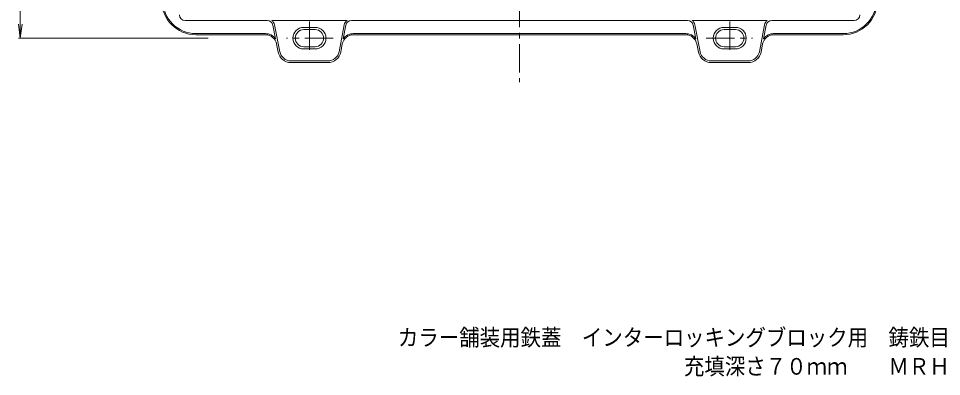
# Model space of a CAD drawing. Units: millimetres, scale not verified. Extents: x -960 to 836, y -688 to 698.
# Drawn here: x -762 to 51, y -688 to -373 of the extents above; entities that cross this region are included whole.
import ezdxf
from ezdxf.enums import TextEntityAlignment as Align

# ---------------------------------------------------------------- set-up
doc = ezdxf.new("R2010")
doc.units = ezdxf.units.MM
doc.header["$LTSCALE"] = 5
doc.linetypes.add('CHAIN1', pattern=[8, 5, -1, 1, -1])
for name, color, linetype, lineweight in [('0-0_通り芯', 3, 'Continuous', 9), ('0-1_躯体', 2, 'Continuous', 9), ('0-4_その他', 7, 'Continuous', 9)]:
    doc.layers.add(name, color=color, linetype=linetype, lineweight=lineweight)
doc.layers.add('F-5_F-5ﾚｲﾔ', color=2, linetype='Continuous')
doc.styles.add('ＭＳ ゴシック', font='')
doc.styles.get('ＭＳ ゴシック').set_extended_font_data('MS Gothic')

msp = doc.modelspace()

# ---------------------------------------------------------------- linework, layer by layer
at = {"layer": '0-0_通り芯', "linetype": 'CHAIN1'}
msp.add_line((-320.628, 284.496), (-320.628, -429.017), dxfattribs=at)
at = {"layer": '0-1_躯体'}
for p, q in [((-615.128, -374.76), (-542.674, -374.76)), ((-538.694, -374.622), (-472.562, -374.622)), ((-537.765, -378.811), (-535.434, -390.863)), ((-531.721, -402.16), (-536.293, -378.526)), ((-500.628, -380.76), (-510.628, -380.76)), ((-479.535, -402.16), (-474.964, -378.526)), ((-473.491, -378.811), (-475.822, -390.863)), ((-172.674, -374.76), (-468.582, -374.76)), ((-102.562, -374.622), (-168.694, -374.622)), ((-167.765, -378.811), (-165.434, -390.863)), ((-161.721, -402.16), (-166.293, -378.526)), ((-140.628, -380.76), (-130.628, -380.76)), ((-109.535, -402.16), (-104.964, -378.526)), ((-103.491, -378.811), (-105.822, -390.863)), ((-26.128, -374.76), (-98.582, -374.76)), ((-605.628, -386.261), (-544.223, -386.261)), ((-605.628, -387.26), (-544.223, -387.26)), ((-500.628, -382.76), (-510.628, -382.76)), ((-467.033, -386.261), (-174.223, -386.261)), ((-467.033, -387.26), (-174.223, -387.26)), ((-140.628, -382.76), (-130.628, -382.76)), ((-35.628, -386.261), (-97.033, -386.261)), ((-35.628, -387.26), (-97.033, -387.26)), ((-534.564, -395.362), (-533.194, -402.444)), ((-500.628, -397.76), (-510.628, -397.76)), ((-476.692, -395.361), (-478.062, -402.444)), ((-164.564, -395.361), (-163.194, -402.444)), ((-140.628, -397.76), (-130.628, -397.76)), ((-106.692, -395.362), (-108.062, -402.444)), ((-500.628, -399.76), (-510.628, -399.76)), ((-140.628, -399.76), (-130.628, -399.76)), ((-521.903, -410.261), (-489.353, -410.261)), ((-521.903, -411.76), (-489.353, -411.76)), ((-119.353, -410.261), (-151.903, -410.261)), ((-119.353, -411.76), (-151.903, -411.76))]:
    msp.add_line(p, q, dxfattribs=at)
at = {"layer": '0-1_躯体', "linetype": 'CHAIN1'}
for p, q in [((-505.628, -375.46), (-505.628, -405.419)), ((-135.628, -375.46), (-135.628, -405.419)), ((-484.817, -390.26), (-525.763, -390.26)), ((-156.439, -390.26), (-115.494, -390.26))]:
    msp.add_line(p, q, dxfattribs=at)
at = {"layer": '0-1_躯体'}
for centre, radius, start, end in [((-605.628, -357.26), 30, 180, 270), ((-605.628, -357.26), 29, 180, 270), ((-35.628, -357.26), 29, 270, 0), ((-35.628, -357.26), 30, 270, 0), ((-615.128, -369.76), 5, 180, 270), ((-26.128, -369.76), 5, 270, 0), ((-542.674, -379.76), 5, 10.94698, 90), ((-542.674, -379.76), 6.5, 10.94736, 52.23724), ((-510.628, -390.26), 9.5, 90, 270), ((-500.628, -390.26), 9.5, 270, 90), ((-468.582, -379.76), 6.5, 127.76276, 169.05264), ((-468.582, -379.76), 5, 90, 169.05275), ((-172.674, -379.76), 5, 10.94725, 90), ((-172.674, -379.76), 6.5, 10.94736, 52.23724), ((-140.628, -390.26), 9.5, 90, 270), ((-130.628, -390.26), 9.5, 270, 90), ((-98.582, -379.76), 6.5, 127.76276, 169.05264), ((-98.582, -379.76), 5, 90, 169.05302), ((-544.382, -397.26), 11, 35.56578, 90), ((-544.382, -397.26), 10, 10.94653, 90), ((-510.628, -390.26), 7.5, 90, 270), ((-500.628, -390.26), 7.5, 270, 90), ((-466.874, -397.26), 10, 90, 169.05219), ((-466.874, -397.26), 11, 90, 144.43422), ((-174.382, -397.26), 11, 35.56578, 90), ((-174.382, -397.26), 10, 10.94781, 90), ((-140.628, -390.26), 7.5, 90, 270), ((-130.628, -390.26), 7.5, 270, 90), ((-96.874, -397.26), 10, 90, 169.05347), ((-96.874, -397.26), 11, 90, 144.43422), ((-521.903, -400.26), 11.5, 190.94781, 270), ((-521.903, -400.26), 10, 190.94781, 270), ((-489.353, -400.26), 10, 270, 349.05219), ((-489.353, -400.26), 11.5, 270, 349.05219), ((-151.903, -400.26), 11.5, 190.94781, 270), ((-151.903, -400.26), 10, 190.94781, 270), ((-119.353, -400.26), 10, 270, 349.05219), ((-119.353, -400.26), 11.5, 270, 349.05219)]:
    msp.add_arc(centre, radius, start, end, dxfattribs=at)
at = {"layer": '0-4_その他'}
for p, q in [((-760.164, -390.26), (-760.164, 245.74)), ((-760.164, -390.26), (-761.795, -377.867)), ((-760.164, -390.26), (-758.532, -377.867)), ((-761.664, -390.26), (-594.694, -390.26))]:
    msp.add_line(p, q, dxfattribs=at)

# ---------------------------------------------------------------- texts
at = {"layer": 'F-5_F-5ﾚｲﾔ', "style": 'ＭＳ ゴシック', "width": 0.9}
for s, p in [('カラー舗装用鉄蓋\u3000インターロッキングブロック用\u3000鋳鉄目地\u3000簡易密閉形', (-427.763, -665.276)), ('充填深さ７０ｍｍ\u3000\u3000ＭＲＨＰ－６－５０６０', (-175.918, -690.722))]:
    msp.add_text(s, height=14.66, dxfattribs=at).set_placement(p, align=Align.BOTTOM_LEFT)

doc.saveas('drawing.dxf')
